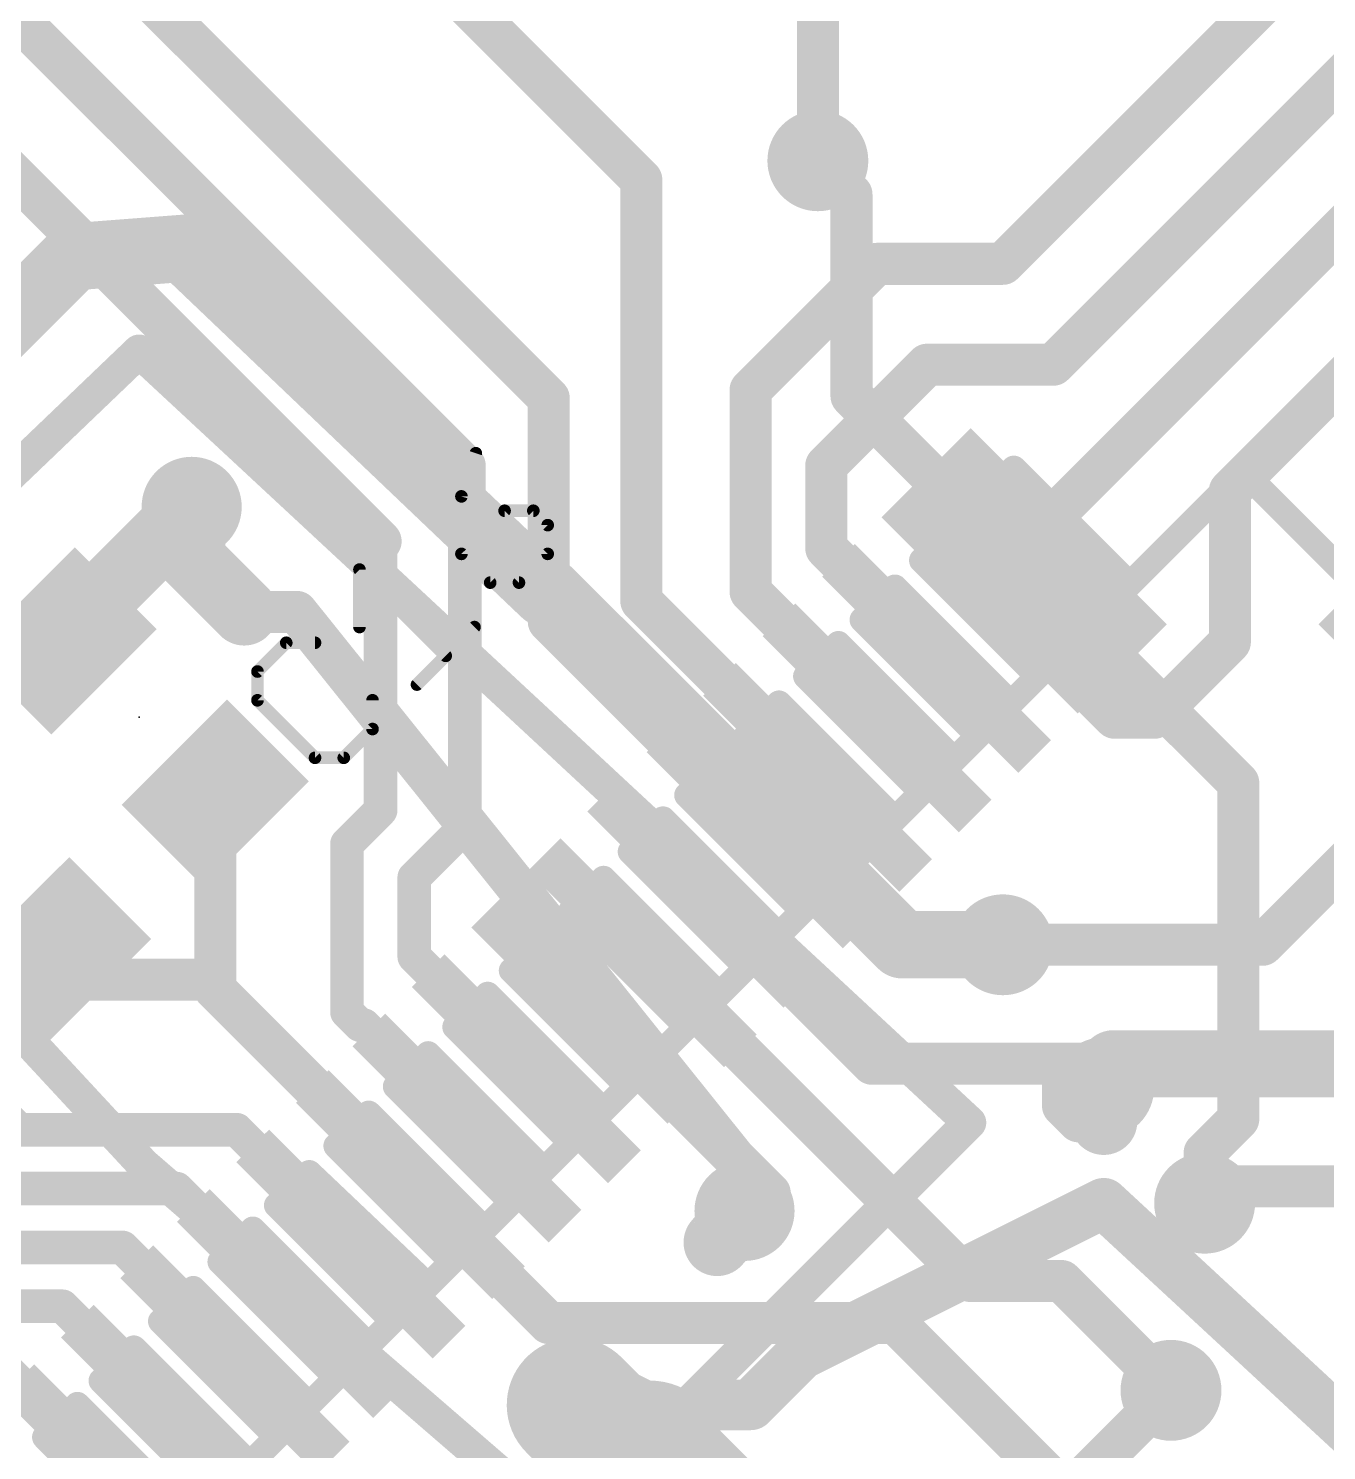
# Model space of a CAD drawing. Extents: x -1.6 to 81.6, y -2 to 51.3.
# Drawn here: x 38.61 to 46.46, y 29.59 to 38.19 of the extents above; entities that cross this region are included whole.
import ezdxf

# ---------------------------------------------------------------- set-up
doc = ezdxf.new("R2010")
doc.units = 0
for name, color, linetype in [('1', 22, 'CONTINUOUS'), ('16', 175, 'CONTINUOUS'), ('18', 82, 'CONTINUOUS'), ('23', 7, 'CONTINUOUS'), ('25', 253, 'CONTINUOUS')]:
    doc.layers.add(name, color=color, linetype=linetype)

# ---------------------------------------------------------------- blocks, each defined once
blk = doc.blocks.new('RECT')
blk.add_solid([(-0.5, -0.5), (0.5, -0.5), (-0.5, 0.5), (0.5, 0.5)])
blk = doc.blocks.new('ROUNDV')
at = {"const_width": 0.5}
blk.add_lwpolyline([(0, -0.25, 1), (0, 0.25, 1), (0, -0.25)], format="xyb", dxfattribs=at)

msp = doc.modelspace()

# ---------------------------------------------------------------- linework, layer by layer
at = {"layer": '1'}
for points, const_width in [([(44.8056, 36.1564), (52.1208, 43.4716)], 0.254), ([(45.8724, 35.3944), (53.34, 42.862)], 0.254), ([(49.53, 41.7952), (44.5008, 36.766)], 0.254), ([(44.8005, 35.2369), (50.1396, 40.576)], 0.254), ([(39.5224, 36.3088), (36.83, 39.0012)], 0.254), ([(42.3164, 37.274), (40.64, 38.9504)], 0.254), ([(39.5224, 37.274), (38.2016, 38.5948)], 0.254), ([(43.3832, 38.4048), (43.3832, 37.3888)], 0.254), ([(41.7576, 35.9532), (39.37, 38.3408)], 0.254), ([(41.2496, 35.5468), (39.5224, 37.274)], 0.254), ([(42.3164, 34.7282), (42.3164, 37.274)], 0.254), ([(43.7388, 36.766), (42.9768, 36.004)], 0.254), ([(44.5008, 36.766), (43.7388, 36.766)], 0.254), ([(40.64, 35.1912), (39.5224, 36.3088)], 0.254), ([(43.434, 35.5468), (44.0436, 36.1564)], 0.254), ([(44.0436, 36.1564), (44.8056, 36.1564)], 0.254), ([(42.9768, 36.004), (42.9768, 34.7848)], 0.254), ([(41.7576, 34.6045), (41.7576, 35.9532)], 0.254), ([(41.2496, 35.1912), (41.2496, 35.5468)], 0.254), ([(43.434, 35.0474), (43.434, 35.5468)], 0.254), ([(38.8229, 34.5204), (39.6, 35.2975)], 0.4064), ([(45.8724, 34.48), (45.8724, 35.3944)], 0.254), ([(44.8005, 35.0818), (44.8005, 35.2369)], 0.254), ([(40.7416, 35.0896), (40.64, 35.1912)], 0.254), ([(41.2496, 33.3624), (41.2496, 35.1912)], 0.2032), ([(40.7416, 33.464), (40.7416, 35.0896)], 0.2032), ([(44.1001, 34.3814), (43.434, 35.0474)], 0.254), ([(42.9768, 34.7848), (43.7394, 34.0222)], 0.254), ([(43.3816, 33.663), (42.3164, 34.7282)], 0.254), ([(44.4593, 34.7406), (45.1771, 34.0228)], 0.254), ([(38.8229, 34.4871), (38.8229, 34.5204)], 0.4064), ([(43.0404, 33.3217), (41.7576, 34.6045)], 0.254), ([(45.4152, 34.0228), (45.8724, 34.48)], 0.254), ([(46.0698, 32.6512), (47.7999, 34.3814)], 0.254), ([(43.7394, 34.0222), (43.7409, 34.0222)], 0.254), ([(45.1771, 34.0228), (45.2628, 34.0228)], 0.254), ([(45.2628, 34.0228), (45.4152, 34.0228)], 0.254), ([(39.7421, 32.44), (39.7421, 33.5679)], 0.254), ([(40.5384, 33.2608), (40.7416, 33.464)], 0.2032), ([(40.9448, 33.0576), (41.2496, 33.3624)], 0.2032), ([(38.5572, 31.5336), (36.83, 33.2608)], 0.2032), ([(40.5384, 32.2448), (40.5384, 33.2608)], 0.2032), ([(40.9448, 32.5795), (40.9448, 33.0576)], 0.2032), ([(42.6812, 32.9625), (43.7117, 31.932)], 0.254), ([(38.7896, 32.6154), (38.965, 32.44)], 0.254), ([(44.5008, 32.6512), (46.0698, 32.6512)], 0.254), ([(41.6215, 31.9028), (40.9448, 32.5795)], 0.2032), ([(42.322, 32.6033), (44.3061, 30.6192)], 0.254), ([(38.965, 32.44), (39.7421, 32.44)], 0.254), ([(39.7421, 32.3813), (39.7421, 32.44)], 0.254), ([(40.9211, 31.2024), (39.7421, 32.3813)], 0.254), ([(40.6173, 32.1659), (40.5384, 32.2448)], 0.2032), ([(41.9807, 32.262), (43.0925, 31.1503)], 0.254), ([(40.6173, 32.1659), (40.64, 32.1659)], 0.2032), ([(40.64, 32.1659), (41.2623, 31.5436)], 0.2032), ([(46.5248, 31.932), (47.1424, 31.94)], 0.4064), ([(43.7117, 31.932), (45.1532, 31.932)], 0.254), ([(45.1692, 31.932), (45.1104, 31.7876)], 0.4064), ([(46.5248, 31.932), (45.1692, 31.932)], 0.4064), ([(45.1532, 31.932), (45.1104, 31.7876)], 0.254), ([(39.1668, 31.5336), (38.5572, 31.5336)], 0.2032), ([(39.8714, 31.5336), (39.1668, 31.5336)], 0.2032), ([(40.5618, 30.8432), (39.8714, 31.5336)], 0.2032), ([(41.7582, 30.3652), (40.9211, 31.2024)], 0.254), ([(45.72, 31.0896), (45.8216, 31.1912)], 0.254), ([(45.8216, 31.1912), (47.244, 31.1912)], 0.254), ([(39.5086, 31.178), (38.5064, 31.178)], 0.2032), ([(40.2026, 30.4839), (39.5086, 31.178)], 0.2032), ([(43.0925, 31.1503), (42.9401, 31.043)], 0.254), ([(43.2816, 30.1752), (45.1104, 31.0896)], 0.3048), ([(45.1104, 31.0896), (53.34, 23.4696)], 0.3048), ([(39.1817, 30.8224), (38.2016, 30.8224)], 0.2032), ([(39.8614, 30.1427), (39.1817, 30.8224)], 0.2032), ([(44.3061, 30.6192), (44.8564, 30.6192)], 0.254), ([(44.8564, 30.6192), (45.5168, 29.9588)], 0.254), ([(38.8189, 30.4668), (37.7952, 30.4668)], 0.2032), ([(39.5022, 29.7835), (38.8189, 30.4668)], 0.2032), ([(42.0624, 30.3652), (41.7582, 30.3652)], 0.254), ([(42.3672, 30.3652), (42.0624, 30.3652)], 0.254), ([(42.3672, 30.3652), (42.6344, 30.3652)], 0.254), ([(42.6344, 30.3652), (43.8536, 30.3652)], 0.254), ([(43.8536, 30.3652), (44.0436, 30.1752)], 0.254), ([(42.9768, 29.8704), (43.2816, 30.1752)], 0.3048), ([(44.0436, 30.1752), (45.2628, 28.956)], 0.254), ([(39.143, 29.4243), (38.456, 30.1112)], 0.2032), ([(42.0624, 29.2608), (42.672, 29.8704)], 0.3048), ([(42.672, 29.8704), (42.9768, 29.8704)], 0.3048), ([(43.8912, 28.0416), (42.3672, 29.5656)], 0.8128)]:
    msp.add_lwpolyline(points, dxfattribs=dict(at, const_width=const_width))
for points, const_width in [([(39.5673, 37.3189, 1), (39.4775, 37.2291)], 0.127), ([(39.4775, 37.2291, 1), (39.5673, 37.3189)], 0.127), ([(42.3799, 37.274, 1), (42.2529, 37.274)], 0.127), ([(42.2715, 37.2291, 1), (42.3613, 37.3189)], 0.127), ([(43.3197, 37.3888, 1), (43.4467, 37.3888)], 0.127), ([(43.7388, 36.8295, 1), (43.7388, 36.7025)], 0.127), ([(43.7837, 36.7211, 1), (43.6939, 36.8109)], 0.127), ([(44.4559, 36.8109, 1), (44.5457, 36.7211)], 0.127), ([(44.5008, 36.7025, 1), (44.5008, 36.8295)], 0.127), ([(39.5673, 36.3537, 1), (39.4775, 36.2639)], 0.127), ([(39.4775, 36.2639, 1), (39.5673, 36.3537)], 0.127), ([(44.0436, 36.2199, 1), (44.0436, 36.0929)], 0.127), ([(44.0885, 36.1115, 1), (43.9987, 36.2013)], 0.127), ([(44.7607, 36.2013, 1), (44.8505, 36.1115)], 0.127), ([(44.8056, 36.0929, 1), (44.8056, 36.2199)], 0.127), ([(43.0403, 36.004, 1), (42.9133, 36.004)], 0.127), ([(42.9319, 36.0489, 1), (43.0217, 35.9591)], 0.127), ([(41.8211, 35.9532, 1), (41.6941, 35.9532)], 0.127), ([(41.7127, 35.9083, 1), (41.8025, 35.9981)], 0.127), ([(41.3131, 35.5468, 1), (41.1861, 35.5468)], 0.127), ([(43.4975, 35.5468, 1), (43.3705, 35.5468)], 0.127), ([(41.2047, 35.5019, 1), (41.2945, 35.5917)], 0.127), ([(43.3891, 35.5917, 1), (43.4789, 35.5019)], 0.127), ([(39.6718, 35.2257, 1), (39.5282, 35.3693)], 0.2032), ([(45.9359, 35.3944, 1), (45.8089, 35.3944)], 0.127), ([(45.8275, 35.4393, 1), (45.9173, 35.3495)], 0.127), ([(44.864, 35.2369, 1), (44.737, 35.2369)], 0.127), ([(44.7556, 35.2818, 1), (44.8454, 35.192)], 0.127), ([(40.6849, 35.2361, 1), (40.5951, 35.1463)], 0.127), ([(40.5951, 35.1463, 1), (40.6849, 35.2361)], 0.127), ([(41.1861, 35.1912, 1), (41.3131, 35.1912)], 0.127), ([(41.3004, 35.1912, 1), (41.1988, 35.1912)], 0.1016), ([(40.6967, 35.0447, 1), (40.7865, 35.1345)], 0.127), ([(40.7924, 35.0896, 1), (40.6908, 35.0896)], 0.1016), ([(43.4789, 35.0923, 1), (43.3891, 35.0025)], 0.127), ([(43.3705, 35.0474, 1), (43.4975, 35.0474)], 0.127), ([(44.737, 35.0818, 1), (44.864, 35.0818)], 0.127), ([(43.0217, 34.8297, 1), (42.9319, 34.7399)], 0.127), ([(42.3613, 34.7731, 1), (42.2715, 34.6833)], 0.127), ([(42.9133, 34.7848, 1), (43.0403, 34.7848)], 0.127), ([(44.5042, 34.7855, 1), (44.4144, 34.6957)], 0.127), ([(38.9245, 34.5204, 1), (38.7213, 34.5204)], 0.2032), ([(41.8025, 34.6494, 1), (41.7127, 34.5596)], 0.127), ([(42.2529, 34.7282, 1), (42.3799, 34.7282)], 0.127), ([(38.751, 34.5922, 1), (38.8947, 34.4485)], 0.2032), ([(41.6941, 34.6045, 1), (41.8211, 34.6045)], 0.127), ([(38.7213, 34.4871, 1), (38.9245, 34.4871)], 0.2032), ([(45.9173, 34.4351, 1), (45.8275, 34.5249)], 0.127), ([(44.0552, 34.3365, 1), (44.145, 34.4263)], 0.127), ([(45.8089, 34.48, 1), (45.9359, 34.48)], 0.127), ([(43.7394, 34.0857, 1), (43.7394, 33.9587)], 0.127), ([(43.6945, 33.9773, 1), (43.7843, 34.0671)], 0.127), ([(43.7409, 33.9587, 1), (43.7409, 34.0857)], 0.127), ([(45.1771, 34.0863, 1), (45.1771, 33.9593)], 0.127), ([(45.1322, 33.9779, 1), (45.222, 34.0677)], 0.127), ([(45.2628, 34.0863, 1), (45.2628, 33.9593)], 0.127), ([(45.2628, 33.9593, 1), (45.2628, 34.0863)], 0.127), ([(45.3703, 34.0677, 1), (45.4601, 33.9779)], 0.127), ([(45.4152, 33.9593, 1), (45.4152, 34.0863)], 0.127), ([(39.8056, 33.5679, 1), (39.6786, 33.5679)], 0.127), ([(43.3367, 33.6181, 1), (43.4265, 33.7079)], 0.127), ([(40.6908, 33.464, 1), (40.7924, 33.464)], 0.1016), ([(40.7775, 33.4281, 1), (40.7057, 33.4999)], 0.1016), ([(41.2855, 33.3265, 1), (41.2137, 33.3983)], 0.1016), ([(42.9955, 33.2768, 1), (43.0853, 33.3666)], 0.127), ([(40.5892, 33.2608, 1), (40.4876, 33.2608)], 0.1016), ([(40.5025, 33.2967, 1), (40.5743, 33.2249)], 0.1016), ([(41.1988, 33.3624, 1), (41.3004, 33.3624)], 0.1016), ([(40.9956, 33.0576, 1), (40.894, 33.0576)], 0.1016), ([(40.9089, 33.0935, 1), (40.9807, 33.0217)], 0.1016), ([(42.7261, 33.0074, 1), (42.6363, 32.9176)], 0.127), ([(38.8345, 32.6603, 1), (38.7447, 32.5705)], 0.127), ([(44.5008, 32.7147, 1), (44.5008, 32.5877)], 0.127), ([(46.0249, 32.6961, 1), (46.1147, 32.6063)], 0.127), ([(46.0698, 32.5877, 1), (46.0698, 32.7147)], 0.127), ([(40.9807, 32.6155, 1), (40.9089, 32.5436)], 0.1016), ([(42.3669, 32.6482, 1), (42.2771, 32.5584)], 0.127), ([(40.894, 32.5795, 1), (40.9956, 32.5795)], 0.1016), ([(38.965, 32.5035, 1), (38.965, 32.3765)], 0.127), ([(38.9201, 32.3951, 1), (39.0099, 32.4849)], 0.127), ([(39.8056, 32.44, 1), (39.6786, 32.44)], 0.127), ([(39.787, 32.4262, 1), (39.6972, 32.3364)], 0.127), ([(39.6786, 32.44, 1), (39.8056, 32.44)], 0.127), ([(39.7421, 32.3765, 1), (39.7421, 32.5035)], 0.127), ([(39.6786, 32.3813, 1), (39.8056, 32.3813)], 0.127), ([(40.5743, 32.2807, 1), (40.5025, 32.2089)], 0.1016), ([(42.0256, 32.3069, 1), (41.9358, 32.2171)], 0.127), ([(40.4876, 32.2448, 1), (40.5892, 32.2448)], 0.1016), ([(40.6173, 32.2167, 1), (40.6173, 32.1151)], 0.1016), ([(40.5814, 32.13, 1), (40.6532, 32.2018)], 0.1016), ([(40.6759, 32.2018, 1), (40.6041, 32.13)], 0.1016), ([(40.64, 32.1151, 1), (40.64, 32.2167)], 0.1016), ([(43.7117, 31.9955, 1), (43.7117, 31.8685)], 0.127), ([(45.1692, 32.0336, 1), (45.1692, 31.8304)], 0.2032), ([(45.2633, 31.8937, 1), (45.0751, 31.9703)], 0.2032), ([(45.2141, 31.914, 1), (45.0923, 31.95)], 0.127), ([(45.1532, 31.8685, 1), (45.1532, 31.9955)], 0.127), ([(46.5235, 32.0336, 1), (46.5261, 31.8304)], 0.2032), ([(46.5248, 31.8304, 1), (46.5248, 32.0336)], 0.2032), ([(41.5856, 31.8669, 1), (41.6574, 31.9387)], 0.1016), ([(43.6668, 31.8871, 1), (43.7566, 31.9769)], 0.127), ([(45.0163, 31.8259, 1), (45.2045, 31.7493)], 0.2032), ([(45.0495, 31.8056, 1), (45.1713, 31.7696)], 0.127), ([(39.1668, 31.5844, 1), (39.1668, 31.4828)], 0.1016), ([(39.1668, 31.4828, 1), (39.1668, 31.5844)], 0.1016), ([(39.9073, 31.5695, 1), (39.8355, 31.4977)], 0.1016), ([(39.8714, 31.4828, 1), (39.8714, 31.5844)], 0.1016), ([(41.2264, 31.5077, 1), (41.2982, 31.5795)], 0.1016), ([(38.5213, 31.4977, 1), (38.5931, 31.5695)], 0.1016), ([(40.966, 31.2473, 1), (40.8762, 31.1575)], 0.127), ([(40.8762, 31.1575, 1), (40.966, 31.2473)], 0.127), ([(45.8216, 31.2547, 1), (45.8216, 31.1277)], 0.127), ([(45.8665, 31.1463, 1), (45.7767, 31.2361)], 0.127), ([(39.5445, 31.2139, 1), (39.4727, 31.1421)], 0.1016), ([(39.5086, 31.1272, 1), (39.5086, 31.2288)], 0.1016), ([(43.0476, 31.1054, 1), (43.1374, 31.1952)], 0.127), ([(43.129, 31.0983, 1), (43.056, 31.2022)], 0.127), ([(45.1622, 31.1455, 1), (45.0586, 31.0337)], 0.1524), ([(45.1445, 31.0214, 1), (45.0763, 31.1578)], 0.1524), ([(45.6751, 31.1345, 1), (45.7649, 31.0447)], 0.127), ([(42.9036, 31.0949, 1), (42.9766, 30.9911)], 0.127), ([(39.2176, 30.8583, 1), (39.1458, 30.7865)], 0.1016), ([(39.1817, 30.7716, 1), (39.1817, 30.8732)], 0.1016), ([(40.5259, 30.8072, 1), (40.5978, 30.8791)], 0.1016), ([(44.3061, 30.6827, 1), (44.3061, 30.5557)], 0.127), ([(44.2612, 30.5743, 1), (44.351, 30.6641)], 0.127), ([(44.9013, 30.6641, 1), (44.8115, 30.5743)], 0.127), ([(44.8564, 30.5557, 1), (44.8564, 30.6827)], 0.127), ([(38.8548, 30.5027, 1), (38.7829, 30.4309)], 0.1016), ([(38.8189, 30.416, 1), (38.8189, 30.5176)], 0.1016), ([(40.1667, 30.448, 1), (40.2386, 30.5199)], 0.1016), ([(41.7582, 30.4287, 1), (41.7582, 30.3017)], 0.127), ([(41.7133, 30.3203, 1), (41.8031, 30.4101)], 0.127), ([(42.0624, 30.4287, 1), (42.0624, 30.3017)], 0.127), ([(42.0624, 30.3017, 1), (42.0624, 30.4287)], 0.127), ([(42.3672, 30.4287, 1), (42.3672, 30.3017)], 0.127), ([(42.3672, 30.3017, 1), (42.3672, 30.4287)], 0.127), ([(42.6344, 30.4287, 1), (42.6344, 30.3017)], 0.127), ([(42.6344, 30.3017, 1), (42.6344, 30.4287)], 0.127), ([(43.8985, 30.4101, 1), (43.8087, 30.3203)], 0.127), ([(43.8536, 30.3017, 1), (43.8536, 30.4287)], 0.127), ([(43.2475, 30.2434, 1), (43.3157, 30.107)], 0.1524), ([(43.3355, 30.1213, 1), (43.2277, 30.2291)], 0.1524), ([(44.0885, 30.2201, 1), (43.9987, 30.1303)], 0.127), ([(43.9987, 30.1303, 1), (44.0885, 30.2201)], 0.127), ([(39.8255, 30.1068, 1), (39.8973, 30.1786)], 0.1016), ([(42.672, 29.9466, 1), (42.672, 29.7942)], 0.1524), ([(42.7259, 29.8165, 1), (42.6181, 29.9243)], 0.1524), ([(42.9229, 29.9243, 1), (43.0307, 29.8165)], 0.1524), ([(42.9768, 29.7942, 1), (42.9768, 29.9466)], 0.1524), ([(45.4719, 29.9139, 1), (45.5617, 30.0037)], 0.127), ([(42.5109, 29.7093, 1), (42.2235, 29.4219)], 0.4064), ([(39.4663, 29.7476, 1), (39.5381, 29.8194)], 0.1016)]:
    msp.add_lwpolyline(points, format="xyb", dxfattribs=dict(at, const_width=const_width))
at = {"layer": '16'}
for points, const_width in [([(43.3832, 37.3888), (43.5864, 37.1856)], 0.254), ([(43.5864, 37.1856), (43.5864, 36.068)], 0.254), ([(38.8888, 36.8088), (39.5492, 36.8596)], 0.4064), ([(39.5492, 36.8596), (41.7336, 34.7768)], 0.4064), ([(37.9744, 35.8944), (38.8888, 36.8088)], 0.4064), ([(36.8822, 33.9386), (39.2825, 36.2373)], 0.2032), ([(39.2825, 36.2373), (44.299, 31.5764)], 0.2032), ([(43.5864, 36.068), (43.5864, 35.9664)], 0.254), ([(43.5864, 35.9664), (45.72, 33.8328)], 0.254), ([(39.6, 35.2975), (39.6, 34.98)], 0.4064), ([(39.6, 34.98), (39.9175, 34.6625)], 0.4064), ([(41.7336, 34.7768), (41.7656, 34.7768)], 0.4064), ([(41.7656, 34.7768), (43.8912, 32.6512)], 0.4064), ([(40.235, 34.6625), (39.9175, 34.6625)], 0.254), ([(43.1052, 31.0811), (40.235, 34.6625)], 0.254), ([(39.3079, 31.3224), (36.8822, 33.9386)], 0.2032), ([(45.72, 33.8328), (45.9232, 33.6296)], 0.254), ([(45.9232, 33.6296), (45.9232, 31.5976)], 0.254), ([(43.8912, 32.6512), (44.5008, 32.6512)], 0.4064), ([(45.1104, 31.7876), (45.1104, 31.5844)], 0.4064), ([(44.8644, 31.8304), (44.8644, 31.678)], 0.254), ([(45.1104, 31.5844), (45.1104, 31.686)], 0.4064), ([(44.8644, 31.678), (44.958, 31.5844)], 0.254), ([(45.9232, 31.5976), (45.72, 31.3944)], 0.254), ([(44.299, 31.5764), (41.8479, 29.1253)], 0.2032), ([(45.72, 31.3944), (45.72, 31.0896)], 0.254), ([(41.8479, 29.1253), (39.3079, 31.3224)], 0.2032), ([(42.9401, 31.043), (42.775, 30.8525)], 0.4064), ([(42.0624, 29.718), (41.91, 29.8704)], 0.8128), ([(42.3672, 29.5656), (42.0624, 29.718)], 0.8128), ([(45.5168, 29.9588), (42.926, 27.368)], 0.254)]:
    msp.add_lwpolyline(points, dxfattribs=dict(at, const_width=const_width))
for points, const_width in [([(43.4281, 37.4337, 1), (43.3383, 37.3439)], 0.127), ([(43.6499, 37.1856, 1), (43.5229, 37.1856)], 0.127), ([(43.5415, 37.1407, 1), (43.6313, 37.2305)], 0.127), ([(39.6193, 36.9331, 1), (39.4791, 36.7861)], 0.2032), ([(39.557, 36.7583, 1), (39.5414, 36.9609)], 0.2032), ([(38.881, 36.9101, 1), (38.8966, 36.7075)], 0.2032), ([(38.9606, 36.737, 1), (38.817, 36.8806)], 0.2032), ([(39.3171, 36.2745, 1), (39.2479, 36.2001)], 0.1016), ([(39.3176, 36.2006, 1), (39.2474, 36.274)], 0.1016), ([(43.6499, 36.068, 1), (43.5229, 36.068)], 0.127), ([(43.5229, 36.068, 1), (43.6499, 36.068)], 0.127), ([(43.6313, 36.0113, 1), (43.5415, 35.9215)], 0.127), ([(43.5229, 35.9664, 1), (43.6499, 35.9664)], 0.127), ([(39.7016, 35.2975, 1), (39.4984, 35.2975)], 0.2032), ([(39.6718, 35.0518, 1), (39.5282, 34.9082)], 0.2032), ([(39.4984, 34.98, 1), (39.7016, 34.98)], 0.2032), ([(41.7336, 34.8784, 1), (41.7336, 34.6752)], 0.2032), ([(41.8374, 34.8486, 1), (41.6938, 34.705)], 0.2032), ([(41.7656, 34.6752, 1), (41.7656, 34.8784)], 0.2032), ([(41.6635, 34.7033, 1), (41.8037, 34.8503)], 0.2032), ([(39.8457, 34.5907, 1), (39.9893, 34.7343)], 0.2032), ([(39.9175, 34.726, 1), (39.9175, 34.599)], 0.127), ([(40.2846, 34.7022, 1), (40.1854, 34.6228)], 0.127), ([(40.235, 34.599, 1), (40.235, 34.726)], 0.127), ([(45.7649, 33.8777, 1), (45.6751, 33.7879)], 0.127), ([(45.6751, 33.7879, 1), (45.7649, 33.8777)], 0.127), ([(45.9867, 33.6296, 1), (45.8597, 33.6296)], 0.127), ([(45.8783, 33.5847, 1), (45.9681, 33.6745)], 0.127), ([(43.8912, 32.7528, 1), (43.8912, 32.5496)], 0.2032), ([(44.5008, 32.5496, 1), (44.5008, 32.7528)], 0.2032), ([(43.8194, 32.5794, 1), (43.963, 32.723)], 0.2032), ([(45.212, 31.7876, 1), (45.0088, 31.7876)], 0.2032), ([(44.9279, 31.8304, 1), (44.8009, 31.8304)], 0.127), ([(45.212, 31.686, 1), (45.0088, 31.686)], 0.2032), ([(44.9093, 31.7229, 1), (44.8195, 31.6331)], 0.127), ([(44.8009, 31.678, 1), (44.9279, 31.678)], 0.127), ([(45.9681, 31.5527, 1), (45.8783, 31.6425)], 0.127), ([(44.3349, 31.5405, 1), (44.2631, 31.6123)], 0.1016), ([(44.2644, 31.5392, 1), (44.3336, 31.6136)], 0.1016), ([(44.9131, 31.5395, 1), (45.0029, 31.6293)], 0.127), ([(45.0088, 31.5844, 1), (45.212, 31.5844)], 0.2032), ([(45.0088, 31.5844, 1), (45.212, 31.5844)], 0.2032), ([(45.8597, 31.5976, 1), (45.9867, 31.5976)], 0.127), ([(45.7835, 31.3944, 1), (45.6565, 31.3944)], 0.127), ([(45.6751, 31.4393, 1), (45.7649, 31.3495)], 0.127), ([(39.3411, 31.3608, 1), (39.2747, 31.284)], 0.1016), ([(39.2706, 31.2879, 1), (39.3452, 31.3569)], 0.1016), ([(43.0169, 30.9765, 1), (42.8633, 31.1095)], 0.2032), ([(43.0556, 31.0414, 1), (43.1548, 31.1208)], 0.127), ([(45.6565, 31.0896, 1), (45.7835, 31.0896)], 0.127), ([(42.6982, 30.919, 1), (42.8518, 30.786)], 0.2032), ([(42.0537, 30.0141, 1), (41.7663, 29.7267)], 0.4064), ([(42.1533, 29.8997, 1), (41.9715, 29.5363)], 0.4064), ([(45.5617, 29.9139, 1), (45.4719, 30.0037)], 0.127), ([(41.9187, 29.5743, 1), (42.2061, 29.8617)], 0.4064), ([(42.2763, 29.3839, 1), (42.4581, 29.7473)], 0.4064)]:
    msp.add_lwpolyline(points, format="xyb", dxfattribs=dict(at, const_width=const_width))
at = {"layer": '23'}
msp.add_point((39.2825, 34.0275), dxfattribs=at)
at = {"layer": '25'}
for points, const_width in [([(45.95, 35.5129), (35.8921, 25.455)], 0.1524), ([(41.3167, 35.6215), (41.2298, 35.3608)], 0.0762), ([(44.567, 35.5308), (44.3695, 35.3333)], 0.1524), ([(45.2675, 34.8304), (44.567, 35.5308)], 0.1524), ([(56.0079, 25.455), (45.95, 35.5129)], 0.1524), ([(44.3695, 35.3333), (45.0699, 34.6328)], 0.1524), ([(41.2298, 35.3608), (41.2298, 35.0133)], 0.0762), ([(41.4905, 35.2739), (41.2298, 35.0133)], 0.0762), ([(41.6642, 35.2739), (41.4905, 35.2739)], 0.0762), ([(41.7511, 35.187), (41.6642, 35.2739)], 0.0762), ([(44.2078, 35.1716), (44.0103, 34.9741)], 0.1524), ([(44.9083, 34.4712), (44.2078, 35.1716)], 0.1524), ([(41.7511, 35.0133), (41.7511, 35.187)], 0.0762), ([(41.2298, 35.0133), (41.4036, 34.8395)], 0.0762), ([(41.5773, 34.8395), (41.7511, 35.0133)], 0.0762), ([(44.0103, 34.9741), (44.7107, 34.2736)], 0.1524), ([(40.6137, 34.571), (40.6137, 34.9185)], 0.0762), ([(40.6137, 34.9185), (41.135, 34.3972)], 0.0762), ([(45.0699, 34.6328), (45.2675, 34.8304)], 0.1524), ([(41.4036, 34.8395), (41.5773, 34.8395)], 0.0762), ([(43.8486, 34.8124), (43.6511, 34.6149)], 0.1524), ([(44.5491, 34.112), (43.8486, 34.8124)], 0.1524), ([(43.6511, 34.6149), (44.3515, 33.9144)], 0.1524), ([(40.9612, 34.2234), (41.3088, 34.571)], 0.0762), ([(43.5074, 34.4712), (43.3098, 34.2736)], 0.1524), ([(44.2078, 33.7707), (43.5074, 34.4712)], 0.1524), ([(44.7107, 34.2736), (44.9083, 34.4712)], 0.1524), ([(40.1714, 34.4762), (39.9976, 34.3024)], 0.0762), ([(40.3451, 34.4762), (40.1714, 34.4762)], 0.0762), ([(39.9976, 34.3024), (39.9976, 34.1286)], 0.0762), ([(43.3098, 34.2736), (44.0103, 33.5731)], 0.1524), ([(39.9976, 34.1286), (40.3451, 33.7811)], 0.0762), ([(40.6927, 33.9549), (40.6927, 34.1286)], 0.0762), ([(43.1482, 34.112), (42.9506, 33.9144)], 0.1524), ([(43.8486, 33.4115), (43.1482, 34.112)], 0.1524), ([(44.3515, 33.9144), (44.5491, 34.112)], 0.1524), ([(40.5189, 33.7811), (40.6927, 33.9549)], 0.0762), ([(42.9506, 33.9144), (43.6511, 33.2139)], 0.1524), ([(40.3451, 33.7811), (40.5189, 33.7811)], 0.0762), ([(42.7889, 33.7528), (42.5914, 33.5552)], 0.1524), ([(43.4894, 33.0523), (42.7889, 33.7528)], 0.1524), ([(44.0103, 33.5731), (44.2078, 33.7707)], 0.1524), ([(42.5914, 33.5552), (43.2918, 32.8547)], 0.1524), ([(42.4477, 33.4115), (42.2501, 33.2139)], 0.1524), ([(43.1482, 32.711), (42.4477, 33.4115)], 0.1524), ([(43.6511, 33.2139), (43.8486, 33.4115)], 0.1524), ([(42.2501, 33.2139), (42.9506, 32.5135)], 0.1524), ([(42.0885, 33.0523), (41.8909, 32.8547)], 0.1524), ([(42.7889, 32.3518), (42.0885, 33.0523)], 0.1524), ([(43.2918, 32.8547), (43.4894, 33.0523)], 0.1524), ([(41.8909, 32.8547), (42.5914, 32.1543)], 0.1524), ([(41.7293, 32.6931), (41.5317, 32.4955)], 0.1524), ([(42.4297, 31.9926), (41.7293, 32.6931)], 0.1524), ([(42.9506, 32.5135), (43.1482, 32.711)], 0.1524), ([(41.5317, 32.4955), (42.2322, 31.7951)], 0.1524), ([(41.388, 32.3518), (41.1905, 32.1543)], 0.1524), ([(42.0885, 31.6514), (41.388, 32.3518)], 0.1524), ([(42.5914, 32.1543), (42.7889, 32.3518)], 0.1524), ([(41.1905, 32.1543), (41.8909, 31.4538)], 0.1524), ([(41.0288, 31.9926), (40.8313, 31.7951)], 0.1524), ([(41.7293, 31.2922), (41.0288, 31.9926)], 0.1524), ([(42.2322, 31.7951), (42.4297, 31.9926)], 0.1524), ([(40.8313, 31.7951), (41.5317, 31.0946)], 0.1524), ([(41.8909, 31.4538), (42.0885, 31.6514)], 0.1524), ([(40.6696, 31.6334), (40.472, 31.4359)], 0.1524), ([(41.3701, 30.933), (40.6696, 31.6334)], 0.1524), ([(40.472, 31.4359), (41.1725, 30.7354)], 0.1524), ([(41.5317, 31.0946), (41.7293, 31.2922)], 0.1524), ([(40.3104, 31.2742), (40.1128, 31.0766)], 0.1524), ([(41.0288, 30.5917), (40.3104, 31.2742)], 0.1524), ([(40.1128, 31.0766), (40.8133, 30.3762)], 0.1524), ([(39.9691, 30.933), (39.7716, 30.7354)], 0.1524), ([(40.6696, 30.2325), (39.9691, 30.933)], 0.1524), ([(41.1725, 30.7354), (41.3701, 30.933)], 0.1524), ([(39.7716, 30.7354), (40.472, 30.0349)], 0.1524), ([(39.6099, 30.5737), (39.4124, 30.3762)], 0.1524), ([(40.3104, 29.8733), (39.6099, 30.5737)], 0.1524), ([(40.8133, 30.3762), (41.0288, 30.5917)], 0.1524), ([(39.4124, 30.3762), (40.1128, 29.6757)], 0.1524), ([(39.2507, 30.2145), (39.0532, 30.017)], 0.1524), ([(39.9512, 29.5141), (39.2507, 30.2145)], 0.1524), ([(40.472, 30.0349), (40.6696, 30.2325)], 0.1524), ([(39.0532, 30.017), (39.7536, 29.3165)], 0.1524), ([(38.9095, 29.8733), (38.7119, 29.6757)], 0.1524), ([(39.6099, 29.1728), (38.9095, 29.8733)], 0.1524), ([(40.1128, 29.6757), (40.3104, 29.8733)], 0.1524), ([(38.7119, 29.6757), (39.4124, 28.9753)], 0.1524)]:
    msp.add_lwpolyline(points, dxfattribs=dict(at, const_width=const_width))
for points, const_width in [([(41.3348, 35.6154, 1), (41.2986, 35.6275)], 0.0381), ([(44.594, 35.5578, 1), (44.5401, 35.5039)], 0.0762), ([(44.594, 35.5039, 1), (44.5401, 35.5578)], 0.0762), ([(45.9769, 35.5398, 1), (45.9231, 35.4859)], 0.0762), ([(45.9769, 35.4859, 1), (45.9231, 35.5398)], 0.0762), ([(44.3964, 35.3602, 1), (44.3425, 35.3063)], 0.0762), ([(41.2488, 35.3608, 1), (41.2107, 35.3608)], 0.0381), ([(41.2117, 35.3668, 1), (41.2479, 35.3548)], 0.0381), ([(44.3425, 35.3602, 1), (44.3964, 35.3063)], 0.0762), ([(41.4905, 35.293, 1), (41.4905, 35.2549)], 0.0381), ([(41.5039, 35.2605, 1), (41.477, 35.2874)], 0.0381), ([(41.6777, 35.2874, 1), (41.6507, 35.2605)], 0.0381), ([(41.6642, 35.2549, 1), (41.6642, 35.293)], 0.0381), ([(44.2348, 35.1986, 1), (44.1809, 35.1447)], 0.0762), ([(44.2348, 35.1447, 1), (44.1809, 35.1986)], 0.0762), ([(41.7701, 35.187, 1), (41.7321, 35.187)], 0.0381), ([(41.7376, 35.1736, 1), (41.7646, 35.2005)], 0.0381), ([(41.2433, 35.0267, 1), (41.2163, 34.9998)], 0.0381), ([(41.2163, 35.0267, 1), (41.2433, 34.9998)], 0.0381), ([(41.2108, 35.0133, 1), (41.2488, 35.0133)], 0.0381), ([(41.732, 35.0133, 1), (41.7701, 35.0133)], 0.0381), ([(41.7646, 34.9998, 1), (41.7376, 35.0267)], 0.0381), ([(44.0372, 35.001, 1), (43.9833, 34.9471)], 0.0762), ([(43.9833, 35.001, 1), (44.0372, 34.9471)], 0.0762), ([(40.6272, 34.932, 1), (40.6002, 34.905)], 0.0381), ([(40.6328, 34.9185, 1), (40.5947, 34.9185)], 0.0381), ([(45.2944, 34.8034, 1), (45.2406, 34.8573)], 0.0762), ([(45.2406, 34.8034, 1), (45.2944, 34.8573)], 0.0762), ([(41.4036, 34.8586, 1), (41.4036, 34.8205)], 0.0381), ([(41.3901, 34.826, 1), (41.417, 34.853)], 0.0381), ([(41.5639, 34.853, 1), (41.5908, 34.826)], 0.0381), ([(41.5773, 34.8205, 1), (41.5773, 34.8586)], 0.0381), ([(43.8756, 34.8394, 1), (43.8217, 34.7855)], 0.0762), ([(43.8756, 34.7855, 1), (43.8217, 34.8394)], 0.0762), ([(43.678, 34.6418, 1), (43.6241, 34.5879)], 0.0762), ([(43.6241, 34.6418, 1), (43.678, 34.5879)], 0.0762), ([(45.043, 34.6598, 1), (45.0969, 34.6059)], 0.0762), ([(45.043, 34.6059, 1), (45.0969, 34.6598)], 0.0762), ([(40.5947, 34.571, 1), (40.6328, 34.571)], 0.0381), ([(41.3222, 34.5575, 1), (41.2953, 34.5844)], 0.0381), ([(43.5343, 34.4981, 1), (43.4804, 34.4442)], 0.0762), ([(43.5343, 34.4442, 1), (43.4804, 34.4981)], 0.0762), ([(44.9352, 34.4442, 1), (44.8813, 34.4981)], 0.0762), ([(40.1714, 34.4952, 1), (40.1714, 34.4571)], 0.0381), ([(40.1848, 34.4627, 1), (40.1579, 34.4896)], 0.0381), ([(40.3451, 34.4571, 1), (40.3451, 34.4952)], 0.0381), ([(44.8813, 34.4442, 1), (44.9352, 34.4981)], 0.0762), ([(41.1215, 34.3837, 1), (41.1485, 34.4107)], 0.0381), ([(39.9841, 34.3159, 1), (40.0111, 34.2889)], 0.0381), ([(40.0167, 34.3024, 1), (39.9786, 34.3024)], 0.0381), ([(43.3367, 34.3006, 1), (43.2829, 34.2467)], 0.0762), ([(43.2829, 34.3006, 1), (43.3367, 34.2467)], 0.0762), ([(44.6838, 34.3006, 1), (44.7377, 34.2467)], 0.0762), ([(44.6838, 34.2467, 1), (44.7377, 34.3006)], 0.0762), ([(40.9478, 34.2369, 1), (40.9747, 34.21)], 0.0381), ([(40.0111, 34.1421, 1), (39.9841, 34.1152)], 0.0381), ([(39.9786, 34.1286, 1), (40.0167, 34.1286)], 0.0381), ([(40.7117, 34.1286, 1), (40.6736, 34.1286)], 0.0381), ([(43.1751, 34.1389, 1), (43.1212, 34.085)], 0.0762), ([(43.1751, 34.085, 1), (43.1212, 34.1389)], 0.0762), ([(44.576, 34.085, 1), (44.5221, 34.1389)], 0.0762), ([(44.5221, 34.085, 1), (44.576, 34.1389)], 0.0762), ([(40.6736, 33.9549, 1), (40.7117, 33.9549)], 0.0381), ([(40.7061, 33.9414, 1), (40.6792, 33.9683)], 0.0381), ([(42.9775, 33.9413, 1), (42.9237, 33.8875)], 0.0762), ([(42.9237, 33.9413, 1), (42.9775, 33.8875)], 0.0762), ([(44.3246, 33.9413, 1), (44.3785, 33.8875)], 0.0762), ([(44.3246, 33.8875, 1), (44.3785, 33.9413)], 0.0762), ([(40.3451, 33.8001, 1), (40.3451, 33.762)], 0.0381), ([(40.3317, 33.7676, 1), (40.3586, 33.7946)], 0.0381), ([(40.5054, 33.7946, 1), (40.5324, 33.7676)], 0.0381), ([(40.5189, 33.762, 1), (40.5189, 33.8001)], 0.0381), ([(42.8159, 33.7797, 1), (42.762, 33.7258)], 0.0762), ([(42.8159, 33.7258, 1), (42.762, 33.7797)], 0.0762), ([(44.2348, 33.7438, 1), (44.1809, 33.7977)], 0.0762), ([(44.1809, 33.7438, 1), (44.2348, 33.7977)], 0.0762), ([(42.6183, 33.5821, 1), (42.5644, 33.5282)], 0.0762), ([(42.5644, 33.5821, 1), (42.6183, 33.5282)], 0.0762), ([(43.9833, 33.6001, 1), (44.0372, 33.5462)], 0.0762), ([(43.9833, 33.5462, 1), (44.0372, 33.6001)], 0.0762), ([(42.4746, 33.4384, 1), (42.4208, 33.3846)], 0.0762), ([(42.4746, 33.3846, 1), (42.4208, 33.4384)], 0.0762), ([(43.8756, 33.3846, 1), (43.8217, 33.4384)], 0.0762), ([(43.8217, 33.3846, 1), (43.8756, 33.4384)], 0.0762), ([(42.2771, 33.2409, 1), (42.2232, 33.187)], 0.0762), ([(42.2232, 33.2409, 1), (42.2771, 33.187)], 0.0762), ([(43.6241, 33.2409, 1), (43.678, 33.187)], 0.0762), ([(43.6241, 33.187, 1), (43.678, 33.2409)], 0.0762), ([(42.1154, 33.0792, 1), (42.0615, 33.0254)], 0.0762), ([(42.1154, 33.0254, 1), (42.0615, 33.0792)], 0.0762), ([(43.5164, 33.0254, 1), (43.4625, 33.0792)], 0.0762), ([(43.4625, 33.0254, 1), (43.5164, 33.0792)], 0.0762), ([(41.9179, 32.8817, 1), (41.864, 32.8278)], 0.0762), ([(41.864, 32.8817, 1), (41.9179, 32.8278)], 0.0762), ([(43.2649, 32.8817, 1), (43.3188, 32.8278)], 0.0762), ([(43.2649, 32.8278, 1), (43.3188, 32.8817)], 0.0762), ([(41.7562, 32.72, 1), (41.7023, 32.6661)], 0.0762), ([(41.7562, 32.6661, 1), (41.7023, 32.72)], 0.0762), ([(43.1751, 32.6841, 1), (43.1212, 32.738)], 0.0762), ([(43.1212, 32.6841, 1), (43.1751, 32.738)], 0.0762), ([(41.5587, 32.5225, 1), (41.5048, 32.4686)], 0.0762), ([(42.9237, 32.5404, 1), (42.9775, 32.4865)], 0.0762), ([(42.9237, 32.4865, 1), (42.9775, 32.5404)], 0.0762), ([(41.5048, 32.5225, 1), (41.5587, 32.4686)], 0.0762), ([(41.415, 32.3788, 1), (41.3611, 32.3249)], 0.0762), ([(41.415, 32.3249, 1), (41.3611, 32.3788)], 0.0762), ([(42.8159, 32.3249, 1), (42.762, 32.3788)], 0.0762), ([(42.762, 32.3249, 1), (42.8159, 32.3788)], 0.0762), ([(41.2174, 32.1812, 1), (41.1635, 32.1273)], 0.0762), ([(41.1635, 32.1812, 1), (41.2174, 32.1273)], 0.0762), ([(42.5644, 32.1812, 1), (42.6183, 32.1273)], 0.0762), ([(42.5644, 32.1273, 1), (42.6183, 32.1812)], 0.0762), ([(41.0558, 32.0196, 1), (41.0019, 31.9657)], 0.0762), ([(41.0558, 31.9657, 1), (41.0019, 32.0196)], 0.0762), ([(42.4567, 31.9657, 1), (42.4028, 32.0196)], 0.0762), ([(42.4028, 31.9657, 1), (42.4567, 32.0196)], 0.0762), ([(40.8582, 31.822, 1), (40.8043, 31.7681)], 0.0762), ([(40.8043, 31.822, 1), (40.8582, 31.7681)], 0.0762), ([(42.2052, 31.822, 1), (42.2591, 31.7681)], 0.0762), ([(42.2052, 31.7681, 1), (42.2591, 31.822)], 0.0762), ([(42.1154, 31.6244, 1), (42.0615, 31.6783)], 0.0762), ([(42.0615, 31.6244, 1), (42.1154, 31.6783)], 0.0762), ([(40.6966, 31.6604, 1), (40.6427, 31.6065)], 0.0762), ([(40.6966, 31.6065, 1), (40.6427, 31.6604)], 0.0762), ([(40.499, 31.4628, 1), (40.4451, 31.4089)], 0.0762), ([(40.4451, 31.4628, 1), (40.499, 31.4089)], 0.0762), ([(41.864, 31.4808, 1), (41.9179, 31.4269)], 0.0762), ([(41.864, 31.4269, 1), (41.9179, 31.4808)], 0.0762), ([(41.7562, 31.2652, 1), (41.7023, 31.3191)], 0.0762), ([(40.3366, 31.3018, 1), (40.2842, 31.2466)], 0.0762), ([(40.3373, 31.2473, 1), (40.2835, 31.3011)], 0.0762), ([(41.7023, 31.2652, 1), (41.7562, 31.3191)], 0.0762), ([(40.1398, 31.1036, 1), (40.0859, 31.0497)], 0.0762), ([(40.0859, 31.1036, 1), (40.1398, 31.0497)], 0.0762), ([(41.5048, 31.1215, 1), (41.5587, 31.0677)], 0.0762), ([(41.5048, 31.0677, 1), (41.5587, 31.1215)], 0.0762), ([(39.9961, 30.9599, 1), (39.9422, 30.906)], 0.0762), ([(39.9961, 30.906, 1), (39.9422, 30.9599)], 0.0762), ([(41.397, 30.906, 1), (41.3431, 30.9599)], 0.0762), ([(41.3431, 30.906, 1), (41.397, 30.9599)], 0.0762), ([(39.7985, 30.7623, 1), (39.7446, 30.7084)], 0.0762), ([(39.7446, 30.7623, 1), (39.7985, 30.7084)], 0.0762), ([(41.1456, 30.7623, 1), (41.1994, 30.7084)], 0.0762), ([(41.1456, 30.7084, 1), (41.1994, 30.7623)], 0.0762), ([(39.6369, 30.6007, 1), (39.583, 30.5468)], 0.0762), ([(39.6369, 30.5468, 1), (39.583, 30.6007)], 0.0762), ([(41.0558, 30.5648, 1), (41.0019, 30.6186)], 0.0762), ([(41.0026, 30.5641, 1), (41.0551, 30.6193)], 0.0762), ([(39.4393, 30.4031, 1), (39.3854, 30.3492)], 0.0762), ([(39.3854, 30.4031, 1), (39.4393, 30.3492)], 0.0762), ([(40.7863, 30.4031, 1), (40.8402, 30.3492)], 0.0762), ([(40.7863, 30.3492, 1), (40.8402, 30.4031)], 0.0762), ([(39.2777, 30.2415, 1), (39.2238, 30.1876)], 0.0762), ([(39.2777, 30.1876, 1), (39.2238, 30.2415)], 0.0762), ([(40.6966, 30.2056, 1), (40.6427, 30.2594)], 0.0762), ([(40.6427, 30.2056, 1), (40.6966, 30.2594)], 0.0762), ([(39.0801, 30.0439, 1), (39.0262, 29.99)], 0.0762), ([(39.0262, 30.0439, 1), (39.0801, 29.99)], 0.0762), ([(40.4451, 30.0619, 1), (40.499, 30.008)], 0.0762), ([(40.4451, 30.008, 1), (40.499, 30.0619)], 0.0762), ([(38.9364, 29.9002, 1), (38.8825, 29.8463)], 0.0762), ([(38.9364, 29.8463, 1), (38.8825, 29.9002)], 0.0762), ([(40.3373, 29.8463, 1), (40.2835, 29.9002)], 0.0762), ([(40.2835, 29.8463, 1), (40.3373, 29.9002)], 0.0762), ([(38.7389, 29.7027, 1), (38.685, 29.6488)], 0.0762), ([(38.685, 29.7027, 1), (38.7389, 29.6488)], 0.0762), ([(40.0859, 29.7027, 1), (40.1398, 29.6488)], 0.0762), ([(40.0859, 29.6488, 1), (40.1398, 29.7027)], 0.0762)]:
    msp.add_lwpolyline(points, format="xyb", dxfattribs=dict(at, const_width=const_width))

# ---------------------------------------------------------------- block references
at = {"layer": '1'}
for p, xscale, yscale, rotation in [((44.8005, 35.0818), 0.2794, 1.6764, 225), ((47.0995, 35.0818), 0.2794, 1.6764, 315), ((44.4593, 34.7406), 0.2794, 1.6764, 225), ((44.1001, 34.3814), 0.2794, 1.6764, 225), ((38.8229, 34.4871), 0.7, 0.9, 135), ((43.7409, 34.0222), 0.2794, 1.6764, 225), ((43.3816, 33.663), 0.2794, 1.6764, 225), ((39.7421, 33.5679), 0.7, 0.9, 135), ((43.0404, 33.3217), 0.2794, 1.6764, 225), ((42.6812, 32.9625), 0.2794, 1.6764, 225), ((42.322, 32.6033), 0.2794, 1.6764, 225), ((38.7896, 32.6154), 0.7, 0.9, 135), ((41.9807, 32.262), 0.2794, 1.6764, 225), ((41.6215, 31.9028), 0.2794, 1.6764, 225), ((41.2623, 31.5436), 0.2794, 1.6764, 225), ((40.9211, 31.2024), 0.2794, 1.6764, 225), ((40.5618, 30.8432), 0.2794, 1.6764, 225), ((40.2026, 30.4839), 0.2794, 1.6764, 225), ((39.8614, 30.1427), 0.2794, 1.6764, 225), ((39.5022, 29.7835), 0.2794, 1.6764, 225), ((39.143, 29.4243), 0.2794, 1.6764, 225), ((38.8017, 29.083), 0.2794, 1.6764, 225)]:
    msp.add_blockref('RECT', p, dxfattribs=dict(at, xscale=xscale, yscale=yscale, rotation=rotation))
at = {"layer": '18'}
for p, xscale, yscale in [((43.3832, 37.3888), 0.6096, 0.6096), ((43.3832, 37.3888), 0.6096, 0.6096), ((39.6, 35.2975), 0.6048, 0.6048), ((39.6, 35.2975), 0.6048, 0.6048), ((44.5008, 32.6512), 0.6096, 0.6096), ((44.5008, 32.6512), 0.6096, 0.6096), ((45.1104, 31.7876), 0.6096, 0.6096), ((45.1104, 31.7876), 0.6096, 0.6096), ((45.72, 31.0896), 0.6096, 0.6096), ((45.72, 31.0896), 0.6096, 0.6096), ((42.9401, 31.043), 0.6048, 0.6048), ((42.9401, 31.043), 0.6048, 0.6048), ((45.5168, 29.9588), 0.6096, 0.6096), ((45.5168, 29.9588), 0.6096, 0.6096), ((42.3672, 29.5656), 0.9048, 0.9048), ((42.3672, 29.5656), 0.9048, 0.9048)]:
    msp.add_blockref('ROUNDV', p, dxfattribs=dict(at, xscale=xscale, yscale=yscale))

doc.saveas('drawing.dxf')
